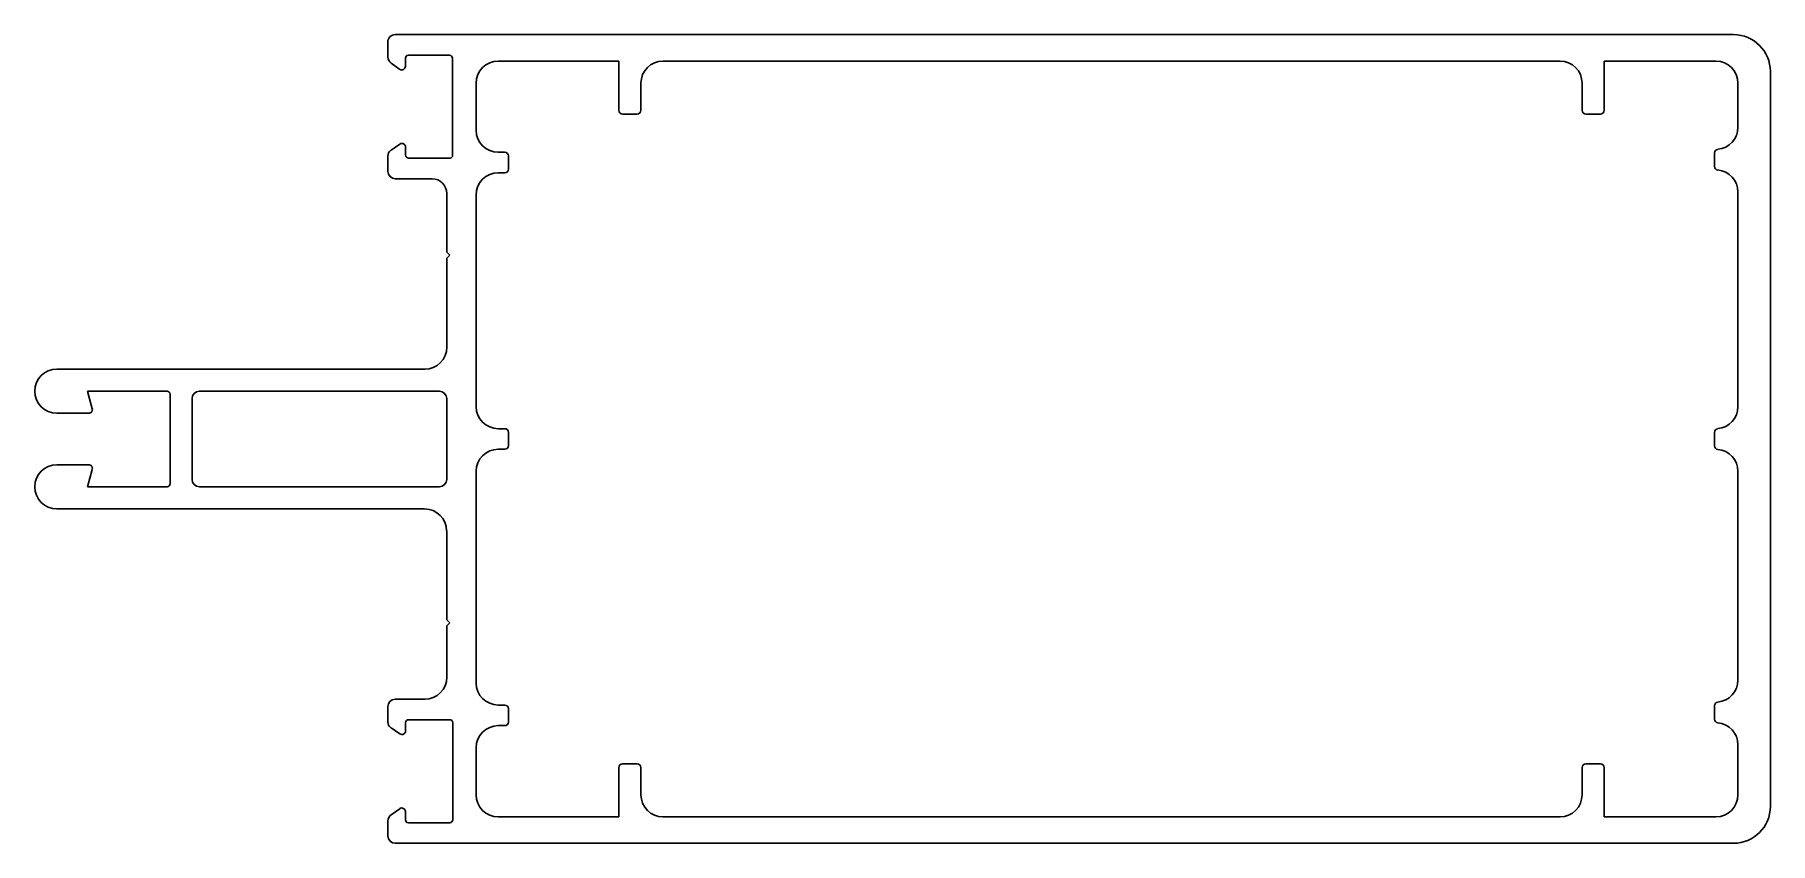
# Model space of a CAD drawing. Extents: x 2181 to 2299, y 1598 to 1653.
import ezdxf

# ---------------------------------------------------------------- set-up
doc = ezdxf.new("R2010")
doc.units = 0
doc.layers.get('0').update_dxf_attribs({"linetype": 'CONTINUOUS'})

msp = doc.modelspace()

# ---------------------------------------------------------------- linework, layer by layer
for p, q in [((2204.59, 1652.51), (2204.6, 1651.48)), ((2296.1, 1653.01), (2205.09, 1653.01)), ((2204.81, 1651.07), (2205.4, 1650.65)), ((2205.79, 1650.86), (2205.79, 1651.41)), ((2205.99, 1651.61), (2208.79, 1651.61)), ((2208.99, 1651.41), (2208.99, 1644.8)), ((2212.1, 1651.21), (2220.3, 1651.21)), ((2220.3, 1651.21), (2220.3, 1647.86)), ((2223.3, 1651.21), (2284.3, 1651.21)), ((2287.3, 1647.86), (2287.3, 1651.21)), ((2287.3, 1651.21), (2294.9, 1651.21)), ((2298.6, 1600.51), (2298.6, 1650.51)), ((2210.6, 1646.51), (2210.6, 1649.71)), ((2221.8, 1647.86), (2221.8, 1649.71)), ((2285.8, 1649.71), (2285.8, 1647.86)), ((2296.4, 1649.71), (2296.4, 1646.71)), ((2220.55, 1647.61), (2221.55, 1647.61)), ((2286.05, 1647.61), (2287.05, 1647.61)), ((2205.4, 1645.56), (2204.81, 1645.15)), ((2205.8, 1644.81), (2205.8, 1645.36)), ((2204.59, 1644.74), (2204.6, 1643.71)), ((2208.83, 1644.61), (2206, 1644.61)), ((2212.55, 1645.01), (2212.1, 1645.01)), ((2212.8, 1643.86), (2212.8, 1644.76)), ((2294.8, 1644.96), (2294.8, 1644.05)), ((2205.1, 1643.21), (2207.6, 1643.21)), ((2212.1, 1643.61), (2212.55, 1643.61)), ((2208.6, 1642.21), (2208.6, 1638.21)), ((2210.6, 1627.71), (2210.6, 1642.11)), ((2296.4, 1642.31), (2296.4, 1627.71)), ((2208.6, 1638.21), (2208.8, 1638.01)), ((2208.8, 1638.01), (2208.6, 1637.81)), ((2208.6, 1637.81), (2208.6, 1631.76)), ((2207.1, 1630.26), (2182.08, 1630.26)), ((2184.49, 1627.57), (2184.18, 1628.76)), ((2184.18, 1628.76), (2189.58, 1628.76)), ((2191.78, 1628.76), (2208.1, 1628.76)), ((2189.78, 1628.56), (2189.78, 1622.46)), ((2191.28, 1622.76), (2191.28, 1628.26)), ((2208.6, 1628.26), (2208.6, 1622.76)), ((2182.08, 1627.26), (2184.25, 1627.26)), ((2212.55, 1626.21), (2212.1, 1626.21)), ((2212.8, 1625.06), (2212.8, 1625.96)), ((2294.8, 1625.96), (2294.8, 1625.05)), ((2212.1, 1624.81), (2212.55, 1624.81)), ((2184.25, 1623.76), (2182.08, 1623.76)), ((2184.18, 1622.26), (2184.49, 1623.44)), ((2210.6, 1608.91), (2210.6, 1623.31)), ((2296.4, 1623.31), (2296.4, 1609.11)), ((2189.58, 1622.26), (2184.18, 1622.26)), ((2208.1, 1622.26), (2191.78, 1622.26)), ((2182.08, 1620.76), (2207.09, 1620.76)), ((2208.6, 1619.26), (2208.6, 1613.21)), ((2208.6, 1613.21), (2208.8, 1613.01)), ((2208.8, 1613.01), (2208.6, 1612.81)), ((2208.6, 1612.81), (2208.6, 1609.31)), ((2207.1, 1607.81), (2205.09, 1607.81)), ((2212.55, 1607.41), (2212.1, 1607.41)), ((2204.59, 1607.31), (2204.59, 1606.28)), ((2206, 1606.41), (2208.8, 1606.41)), ((2212.8, 1606.26), (2212.8, 1607.16)), ((2294.8, 1607.36), (2294.8, 1606.45)), ((2204.81, 1605.87), (2205.4, 1605.45)), ((2205.8, 1605.66), (2205.8, 1606.21)), ((2209, 1606.21), (2209, 1599.61)), ((2212.1, 1606.01), (2212.55, 1606.01)), ((2210.6, 1601.31), (2210.6, 1604.51)), ((2296.4, 1604.71), (2296.4, 1601.31)), ((2220.3, 1603.16), (2220.3, 1599.81)), ((2221.55, 1603.41), (2220.55, 1603.41)), ((2221.8, 1601.31), (2221.8, 1603.16)), ((2285.8, 1603.16), (2285.8, 1601.31)), ((2287.05, 1603.41), (2286.05, 1603.41)), ((2287.3, 1599.81), (2287.3, 1603.16)), ((2205.4, 1600.36), (2204.81, 1599.95)), ((2204.6, 1599.54), (2204.6, 1598.51)), ((2205.79, 1599.61), (2205.79, 1600.16)), ((2208.8, 1599.41), (2205.99, 1599.41)), ((2220.3, 1599.81), (2212.1, 1599.81)), ((2284.3, 1599.81), (2223.3, 1599.81)), ((2294.9, 1599.81), (2287.3, 1599.81)), ((2205.1, 1598.01), (2296.1, 1598.01))]:
    msp.add_line(p, q)
for centre, radius, start, end in [((2205.09, 1652.51), 0.5, 90, 180.0017), ((2296.1, 1650.51), 2.5, 0, 90), ((2205.1, 1651.48), 0.5, 180, 235.0095), ((2205.99, 1651.41), 0.2, 90, 180), ((2208.79, 1651.41), 0.2, 0, 90), ((2212.1, 1649.71), 1.5, 90, 180), ((2223.3, 1649.71), 1.5, 90, 180), ((2284.3, 1649.71), 1.5, 0, 90), ((2294.9, 1649.71), 1.5, 0, 90), ((2205.54, 1650.86), 0.25, 235.0095, 0), ((2220.55, 1647.86), 0.25, 180, 270), ((2221.55, 1647.86), 0.25, 270, 0), ((2286.05, 1647.86), 0.25, 180, 270), ((2287.05, 1647.86), 0.25, 270, 0), ((2212.1, 1646.51), 1.5, 180, 270), ((2294.9, 1646.71), 1.5, 274.9171, 360), ((2205.55, 1645.36), 0.25, 0, 124.9212), ((2295.05, 1644.96), 0.25, 94.9171, 180), ((2205.09, 1644.74), 0.5, 124.9212, 180), ((2206, 1644.81), 0.2, 180, 270), ((2208.79, 1644.8), 0.2, 280.2588, 360), ((2212.55, 1644.76), 0.25, 0, 90), ((2295.05, 1644.05), 0.25, 180, 265.0829), ((2205.1, 1643.71), 0.5, 180, 270), ((2207.6, 1642.21), 1, 0, 90), ((2212.1, 1642.11), 1.5, 90, 180), ((2212.55, 1643.86), 0.25, 270, 0), ((2294.9, 1642.31), 1.5, 0, 85.0829), ((2207.1, 1631.76), 1.5, 270, 0), ((2182.08, 1628.76), 1.5, 90, 270), ((2189.58, 1628.56), 0.2, 0, 90), ((2191.78, 1628.26), 0.5, 90, 180), ((2208.1, 1628.26), 0.5, 0, 90), ((2184.25, 1627.51), 0.25, 270, 15), ((2212.1, 1627.71), 1.5, 180, 270), ((2294.9, 1627.71), 1.5, 274.9171, 0), ((2212.55, 1625.96), 0.25, 0, 90), ((2295.05, 1625.96), 0.25, 94.9171, 180), ((2212.1, 1623.31), 1.5, 90, 180), ((2212.55, 1625.06), 0.25, 270, 0), ((2295.05, 1625.05), 0.25, 180, 265.0829), ((2294.9, 1623.31), 1.5, 0, 85.0829), ((2182.08, 1622.26), 1.5, 90, 270), ((2184.25, 1623.51), 0.25, 345, 90), ((2191.78, 1622.76), 0.5, 180, 270), ((2208.1, 1622.76), 0.5, 270, 0), ((2189.58, 1622.46), 0.2, 270, 360), ((2207.09, 1619.25), 1.5, 0.3781, 90), ((2207.1, 1609.31), 1.5, 270, 0), ((2212.1, 1608.91), 1.5, 180, 270), ((2294.9, 1609.11), 1.5, 274.9171, 360), ((2205.09, 1607.31), 0.5, 90, 180), ((2212.55, 1607.16), 0.25, 0, 90), ((2295.05, 1607.36), 0.25, 94.9171, 180), ((2205.09, 1606.28), 0.5, 180, 235.0788), ((2206, 1606.21), 0.2, 90, 180), ((2208.8, 1606.21), 0.2, 0, 90), ((2212.55, 1606.26), 0.25, 270, 360), ((2295.05, 1606.45), 0.25, 180, 265.0829), ((2205.55, 1605.66), 0.25, 235.0788, 360), ((2212.1, 1604.51), 1.5, 90, 180), ((2294.9, 1604.71), 1.5, 0, 85.0829), ((2220.55, 1603.16), 0.25, 90, 180), ((2221.55, 1603.16), 0.25, 0, 90), ((2286.05, 1603.16), 0.25, 90, 180), ((2287.05, 1603.16), 0.25, 0, 90), ((2205.54, 1600.16), 0.25, 0, 124.9905), ((2212.1, 1601.31), 1.5, 180, 270), ((2223.3, 1601.31), 1.5, 180, 270), ((2284.3, 1601.31), 1.5, 270, 0), ((2294.9, 1601.31), 1.5, 270, 360), ((2296.1, 1600.51), 2.5, 270, 360), ((2205.1, 1599.54), 0.5, 124.9905, 180), ((2205.99, 1599.61), 0.2, 180, 270), ((2208.8, 1599.61), 0.2, 270, 360), ((2205.1, 1598.51), 0.5, 180, 270)]:
    msp.add_arc(centre, radius, start, end)

doc.saveas('drawing.dxf')
